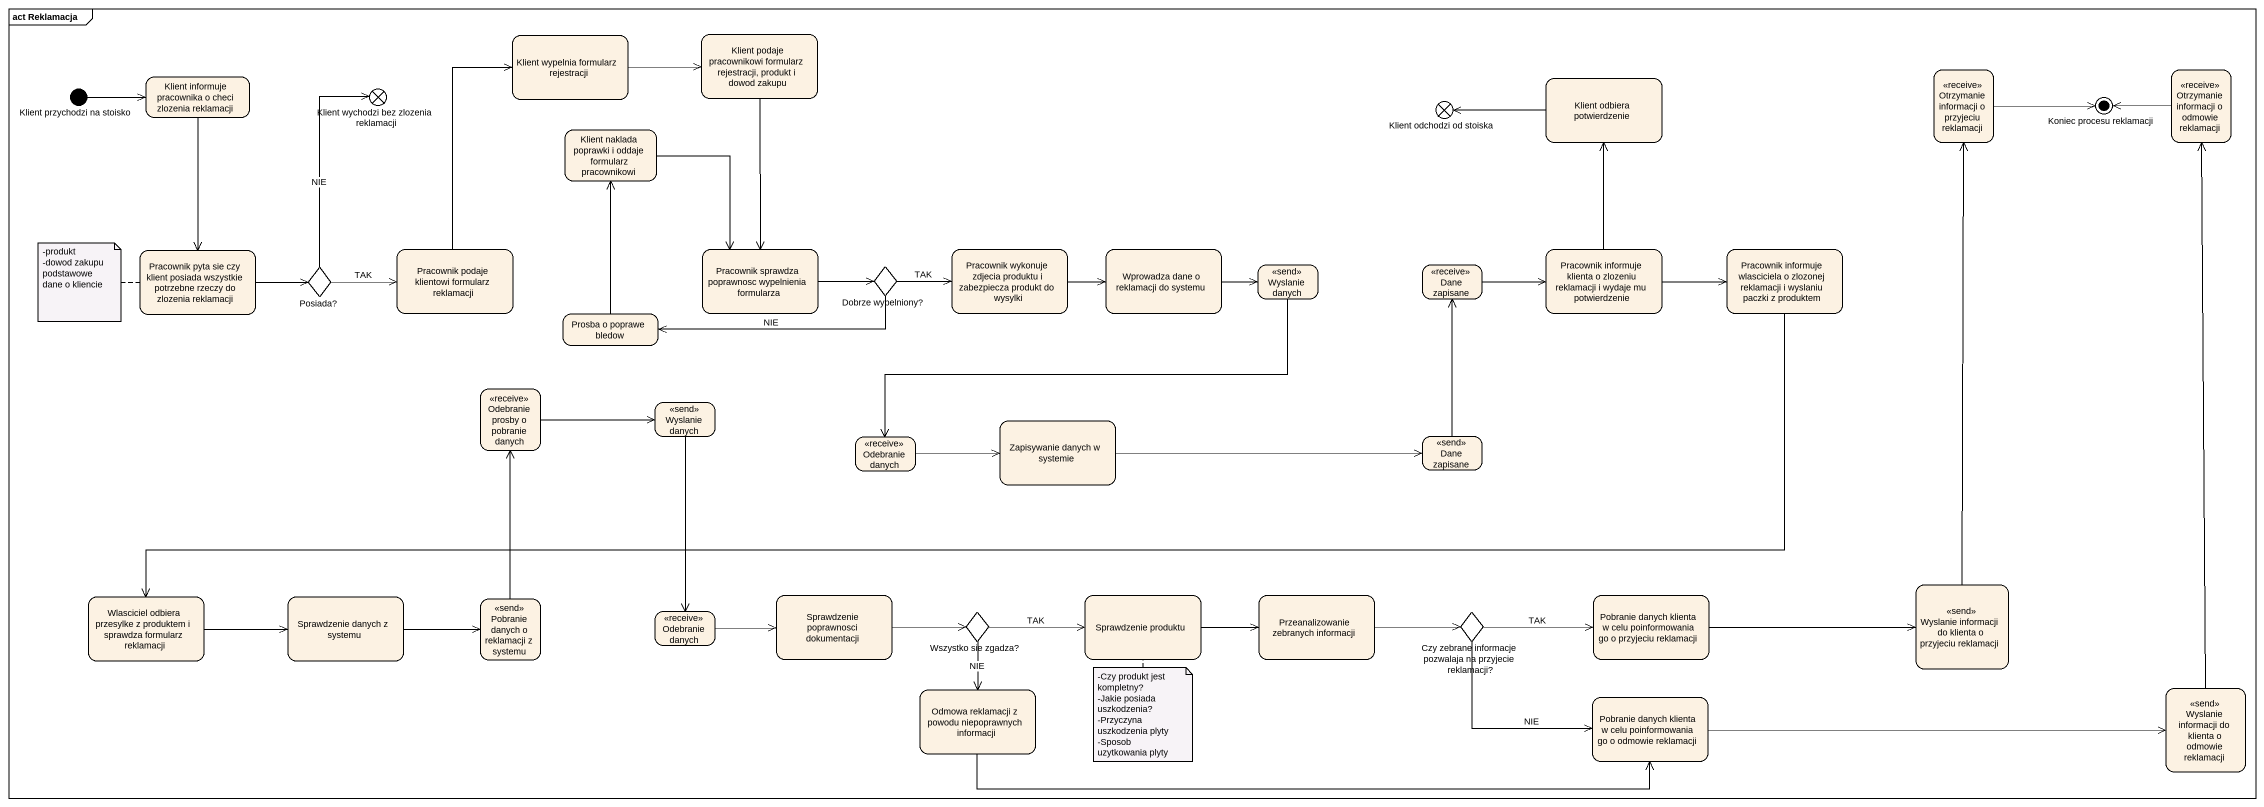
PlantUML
@startuml
mainframe act Reklamacja
hide empty description
state "Klient wypelnia formularz rejestracji" as Klient_wypelnia_formularz
state "Klient podaje pracownikowi formularz rejestracji, produkt i dowod zakupu" as Klient_podaje_pracownikowi
state "Otrzymanie informacji o przyjeciu reklamacji" as Otrzymanie_informacji_o <<receive>>
state "Otrzymanie informacji o odmowie reklamacji" as Otrzymanie_informacji_o_2 <<receive>>
state "Klient przychodzi na stoisko" as Klient_przychodzi_na_stoisko <<start>>
state "Klient informuje pracownika o checi zlozenia reklamacji" as Klient_informuje_pracownika
state "Klient wychodzi bez zlozenia reklamacji" as Klient_wychodzi_bez <<end>>
state "Klient odchodzi od stoiska" as Klient_odchodzi_od_stoiska <<end>>
state "Klient odbiera potwierdzenie" as Klient_odbiera_potwierdzenie
state "Koniec procesu reklamacji" as Koniec_procesu_reklamacji <<end>>
state "Klient naklada poprawki i oddaje formularz pracownikowi" as Klient_naklada_poprawki_i
state "Pracownik pyta sie czy klient posiada wszystkie potrzebne rzeczy do zlozenia reklamacji" as Pracownik_pyta_sie_czy
state "Pracownik podaje klientowi formularz reklamacji" as Pracownik_podaje_klientowi
state "Pracownik sprawdza poprawnosc wypelnienia formularza" as Pracownik_sprawdza
state "Pracownik wykonuje zdjecia produktu i zabezpiecza produkt do wysylki" as Pracownik_wykonuje_zdjecia
state "Wprowadza dane o reklamacji do systemu" as Wprowadza_dane_o_reklamacji
state "Wyslanie danych" as Wyslanie_danych <<send>>
state "Dane zapisane" as Dane_zapisane <<receive>>
state "Pracownik informuje klienta o zlozeniu reklamacji i wydaje mu potwierdzenie" as Pracownik_informuje_klienta
state "Pracownik informuje wlasciciela o zlozonej reklamacji i wyslaniu paczki z produktem" as Pracownik_informuje
state "Posiada?" as Posiada <<choice>>
state "Dobrze wypelniony?" as Dobrze_wypelniony <<choice>>
state "Prosba o poprawe bledow" as Prosba_o_poprawe_bledow
state "Odebranie prosby o pobranie danych" as Odebranie_prosby_o_pobranie <<receive>>
state "Wyslanie danych" as Wyslanie_danych_2 <<send>>
state "Zapisywanie danych w systemie" as Zapisywanie_danych_w
state "Odebranie danych" as Odebranie_danych <<receive>>
state "Dane zapisane" as Dane_zapisane_2 <<send>>
state "Wlasciciel odbiera przesylke z produktem i sprawdza formularz reklamacji" as Wlasciciel_odbiera
state "Sprawdzenie danych z systemu" as Sprawdzenie_danych_z_systemu
state "Pobranie danych o reklamacji z systemu" as Pobranie_danych_o <<send>>
state "Odebranie danych" as Odebranie_danych_2 <<receive>>
state "Sprawdzenie poprawnosci dokumentacji" as Sprawdzenie_poprawnosci
state "Wszystko sie zgadza?" as Wszystko_sie_zgadza <<choice>>
state "Sprawdzenie produktu" as Sprawdzenie_produktu
state "Przeanalizowanie zebranych informacji" as Przeanalizowanie_zebranych
state "Czy zebrane informacje pozwalaja na przyjecie reklamacji?" as Czy_zebrane_informacje <<choice>>
state "Pobranie danych klienta w celu poinformowania go o przyjeciu reklamacji" as Pobranie_danych_klienta_w
state "Wyslanie informacji do klienta o przyjeciu reklamacji" as Wyslanie_informacji_do <<send>>
state "Odmowa reklamacji z powodu niepoprawnych informacji" as Odmowa_reklamacji_z_powodu
state "Wyslanie informacji do klienta o odmowie reklamacji" as Wyslanie_informacji_do_2 <<send>>
state "Pobranie danych klienta w celu poinformowania go o odmowie reklamacji" as Pobranie_danych_klienta_w_2
Klient_wypelnia_formularz -right-> Klient_podaje_pracownikowi
Klient_podaje_pracownikowi --> Pracownik_sprawdza
Otrzymanie_informacji_o -right-> Koniec_procesu_reklamacji
Otrzymanie_informacji_o_2 -left-> Koniec_procesu_reklamacji
Klient_przychodzi_na_stoisko -right-> Klient_informuje_pracownika
Klient_informuje_pracownika --> Pracownik_pyta_sie_czy
Klient_odbiera_potwierdzenie -left-> Klient_odchodzi_od_stoiska
Klient_naklada_poprawki_i --> Pracownik_sprawdza
Pracownik_pyta_sie_czy -right-> Posiada
Pracownik_podaje_klientowi -up-> Klient_wypelnia_formularz
Pracownik_sprawdza -right-> Dobrze_wypelniony
Pracownik_wykonuje_zdjecia -right-> Wprowadza_dane_o_reklamacji
Wprowadza_dane_o_reklamacji -right-> Wyslanie_danych
Wyslanie_danych -left-> Odebranie_danych
Dane_zapisane -right-> Pracownik_informuje_klienta
Pracownik_informuje_klienta -up-> Klient_odbiera_potwierdzenie
Pracownik_informuje_klienta -right-> Pracownik_informuje
Pracownik_informuje -left-> Wlasciciel_odbiera
Posiada -up-> Klient_wychodzi_bez : NIE
Posiada -right-> Pracownik_podaje_klientowi : TAK
Dobrze_wypelniony -right-> Pracownik_wykonuje_zdjecia : TAK
Dobrze_wypelniony -left-> Prosba_o_poprawe_bledow : NIE
Prosba_o_poprawe_bledow -up-> Klient_naklada_poprawki_i
Odebranie_prosby_o_pobranie -right-> Wyslanie_danych_2
Wyslanie_danych_2 --> Odebranie_danych_2
Zapisywanie_danych_w -right-> Dane_zapisane_2
Odebranie_danych -right-> Zapisywanie_danych_w
Dane_zapisane_2 -up-> Dane_zapisane
Wlasciciel_odbiera -right-> Sprawdzenie_danych_z_systemu
Sprawdzenie_danych_z_systemu -right-> Pobranie_danych_o
Pobranie_danych_o -up-> Odebranie_prosby_o_pobranie
Odebranie_danych_2 -right-> Sprawdzenie_poprawnosci
Sprawdzenie_poprawnosci -right-> Wszystko_sie_zgadza
Wszystko_sie_zgadza -right-> Sprawdzenie_produktu : TAK
Wszystko_sie_zgadza --> Odmowa_reklamacji_z_powodu : NIE
Sprawdzenie_produktu -right-> Przeanalizowanie_zebranych
Przeanalizowanie_zebranych -right-> Czy_zebrane_informacje
Czy_zebrane_informacje -right-> Pobranie_danych_klienta_w : TAK
Czy_zebrane_informacje -right-> Pobranie_danych_klienta_w_2 : NIE
Pobranie_danych_klienta_w -right-> Wyslanie_informacji_do
Wyslanie_informacji_do -up-> Otrzymanie_informacji_o
Odmowa_reklamacji_z_powodu -right-> Pobranie_danych_klienta_w_2
Wyslanie_informacji_do_2 -up-> Otrzymanie_informacji_o_2
Pobranie_danych_klienta_w_2 -right-> Wyslanie_informacji_do_2
note left of Pracownik_pyta_sie_czy
  -produkt
  -dowod zakupu
  podstawowe dane o kliencie
end note
note bottom of Sprawdzenie_produktu
  -Czy produkt jest kompletny?
  -Jakie posiada uszkodzenia?
  -Przyczyna uszkodzenia plyty
  -Sposob uzytkowania plyty
end note
@enduml
